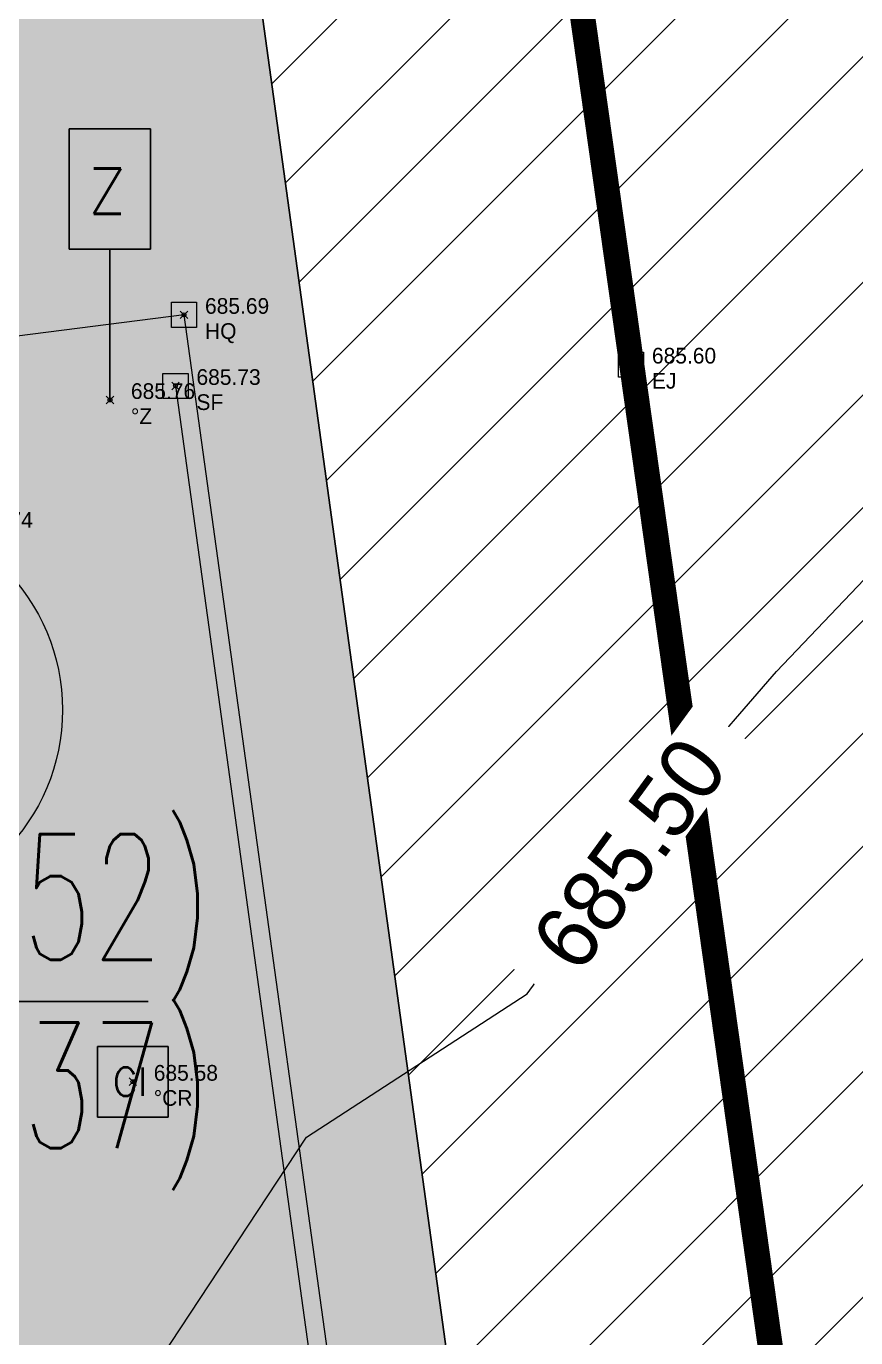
# Model space of a CAD drawing. Extents: x 350769 to 354978, y 6304672 to 6307963.
# Drawn here: x 352722.71 to 352729.31, y 6306035.92 to 6306046.36 of the extents above; entities that cross this region are included whole.
import ezdxf
from ezdxf import colors
from ezdxf.entities.mleader import LeaderData, LeaderLine
from ezdxf.math import Vec2, Vec3

# ---------------------------------------------------------------- set-up
doc = ezdxf.new("R2010")
doc.units = 0
doc.header["$PDMODE"] = 35
doc.header["$PDSIZE"] = 0.03
for name, pattern in [('3-5', [8, 3, -5]), ('CENTER', [50.800000000000004, 31.75, -6.35, 6.35, -6.35]), ('CONTINUOS', [0]), ('DASHED', [19.049999999999997, 12.7, -6.35]), ('HIDDEN', [9.524999999999999, 6.35, -3.175])]:
    doc.linetypes.add(name, pattern=pattern)
doc.layers.get('0').update_dxf_attribs({"linetype": 'CONTINUOUS'})
for name, color, linetype in [('00_Demarcacion Existente', 252, 'CONTINUOUS'), ('03_S3_Pav ext_Cota', 2, 'CONTINUOUS'), ('1-ARBOLES COPA', 3, 'CONTINUOUS'), ('1-PAVIMENTO', 161, 'CONTINUOUS'), ('1-SOLERA', 212, 'CONTINUOUS'), ('1-VEREDA', 251, 'CONTINUOUS'), ('2-ACHURADO PAVIMENTO HORMIGON 3', 8, 'CONTINUOUS'), ('3-PAVIMENTO EJE', 161, 'CENTER'), ('C-TINN', 5, 'CONTINUOUS'), ('C-TOPO-MINR', 8, 'CONTINUOUS'), ('LE_proyección abajo', 4, 'HIDDEN'), ('Lot_ET1_ 8-DEM EXT DEMARCACION CICLOVIA', 210, 'CONTINUOUS'), ('V-NODE-TEXT DIC 2012', 31, 'CONTINUOUS'), ('Z-CR', 253, 'CONTINUOUS'), ('Z-Z', 253, 'CONTINUOUS')]:
    doc.layers.add(name, color=color, linetype=linetype)
doc.layers.add('0_ASD_TOPOGRAFIA_ELEMENTOS', color=7, linetype='CONTINUOS', lineweight=5, true_color=0xbdbdbd)
doc.styles.add('ROMANS', font='romans.shx', dxfattribs={"width": 0.65})

# ---------------------------------------------------------------- blocks, each defined once
blk = doc.blocks.new('A$C66036E5C')
at = {"layer": 'LE_proyección abajo', "color": 210, "linetype": 'DASHED', "ltscale": 20}
blk.add_arc((482.7584485073039, 724.5894825345222), 31.90839099002005, 209.6640954582874, 163.5204834558228, dxfattribs=at)
blk = doc.blocks.new('_Dot')
at = {"color": 0, "linetype": 'ByBlock', "lineweight": -2}
blk.add_line((-0.5, 0), (-1, 0), dxfattribs=at)
at = {"color": 0, "linetype": 'ByBlock', "const_width": 0.5}
blk.add_lwpolyline([(-0.25, 0, 1), (0.25, 0, 1)], format="xyb", close=True, dxfattribs=at)
blk = doc.blocks.new('Z')
for p, q in [((0.8098501961303555, 5.399038457788265), (-0.8098501961303555, 5.399038457788265)), ((-0.8098501961303555, 5.399038457788265), (-0.8098501961303555, 3)), ((0.8098501961303555, 3), (0.8098501961303555, 5.399038457788265)), ((-0.8098501961303555, 3), (0.8098501961303555, 3)), ((0, 3), (0, 0))]:
    blk.add_line(p, q)
at = {"style": 'ROMANS'}
blk.add_text('Z', height=0.9, rotation=359.9999999999772, dxfattribs=at).set_placement((-0.4369630977835186, 3.705847114517383))
blk = doc.blocks.new('CR')
at = {"layer": 'Z-CR', "color": 9, "true_color": 0xbdbdbd}
for p, q in [((-1.125, 1.125), (-1.125, -1.125)), ((1.125, 1.125), (-1.125, 1.125)), ((1.125, -1.125), (1.125, 1.125)), ((-1.125, -1.125), (1.125, -1.125))]:
    blk.add_line(p, q, dxfattribs=at)
at = {"layer": 'Z-CR', "color": 9, "true_color": 0xbdbdbd, "style": 'ROMANS'}
blk.add_text('CI', height=0.9, dxfattribs=at).set_placement((-0.6514367137569934, -0.4521266222000122))
blk = doc.blocks.new('TOPOGRAFIA')
at = {"layer": '1-ARBOLES COPA', "lineweight": 0, "true_color": 0xbdbdbd}
h = blk.add_hatch(dxfattribs=at)
h.set_pattern_fill('CROSS', color=9, scale=0.1)
h.set_pattern_definition([(0, (38000, -3000), (0.635, 0.635), [0.3175, -0.9525000000000001]), (90, (38000.15875, -3000.15875000041), (-0.635, 0.635), [0.3175, -0.9525000000000001])])
h.paths.add_polyline_path([(390721.3929728587, 6302909.5425, 1), (390730.2450271414, 6302909.5425, 1)])
h.paths.add_polyline_path([(390719.8065474376, 6302924.839000001, 1), (390728.2544525624, 6302924.839000001, 1)])
h.paths.add_polyline_path([(390716.6546726013, 6302950.4935, 1), (390722.6973273987, 6302950.4935, 1)])
h.paths.add_polyline_path([(390722.909, 6302969.327000001, 0.1797529250706744), (390720.859888269, 6302970.933390396, 0.1734527711087346), (390718.169, 6302970.841, 0.1435213321402588), (390717.3459591799, 6302968.2895712, 0.1468339151420223), (390718.032, 6302965.757999999, 0.1006131826439401), (390719.5589227721, 6302964.141061626, 0.13501891205172), (390721.131, 6302963.576, 0.350251591893059), (390723.435531157, 6302965.143011602, 0.2157724232356786)])
h.paths.add_polyline_path([(390732.812, 6302977.342), (390728.681, 6302981.642000001), (390726.2670000001, 6302979.988), (390727.167, 6302972.964), (390728.289, 6302967.18), (390732.223, 6302966.675), (390735.036, 6302969.231000001)])
h.paths.add_polyline_path([(390714.121, 6302984.454, 0.2802056861807009), (390712.4771296634, 6302980.79773744, 0.3109765206131697), (390714.9179999999, 6302978.052999999, 0.122268020394726), (390716.5521470439, 6302978.056908159, 0.115193963657293), (390718.092, 6302978.848999999, 0.2412402166681966), (390719.4454306466, 6302982.114725308, 0.2666798917284382), (390717.613, 6302984.783, 0.1362663493688751), (390715.8817362477, 6302985.092542792, 0.1276706722625307)])
h.paths.add_polyline_path([(390724.758, 6302997.797999999), (390725.21, 6302995.026000001), (390726.815, 6302992.32), (390729.681, 6302990.411), (390731.796, 6302991.982999999), (390732.55, 6302995.387999999), (390731.333, 6302997.877), (390730.685, 6303009.451), (390726.74, 6303025.307), (390725.708, 6303033.102999999), (390722.968, 6303035.55), (390721.004, 6303033.573), (390716.389, 6303032.982000001), (390716.63, 6303028.281), (390719.325, 6303023.025), (390720.173, 6303015.55), (390720.277, 6303010.217999999), (390719.75, 6303000.993)])
h.paths.add_polyline_path([(390716.3970530002, 6303002.895, 1), (390713.5479469999, 6303002.895, 1)])
h.paths.add_polyline_path([(390712.1789537985, 6303012.9135, 1), (390715.4310462014, 6303012.9135, 1)])
h.paths.add_polyline_path([(390710.8164314865, 6303023.072000001, 1), (390713.4765685135, 6303023.072000001, 1)])
h.paths.add_polyline_path([(390711.7340962637, 6303032.4005, 1), (390709.3629037364, 6303032.4005, 1)])
h.paths.add_polyline_path([(390722.9960837906, 6303040.914154896, 1), (390719.8076819033, 6303040.914154896, 1)])
at = {"layer": '1-VEREDA', "lineweight": 0, "true_color": 0xbdbdbd}
h = blk.add_hatch(dxfattribs=at)
h.set_pattern_fill('ANSI31', color=9, scale=0.2)
h.set_pattern_definition([(45, (38000, -3000), (-0.4490128060534576, 0.4490128060534577), [])])
h.paths.add_polyline_path([(390728.452, 6303077.539), (390726.987, 6303077.427), (390728.851, 6303064.302999999), (390730.052, 6303054.738), (390731.784, 6303043.075), (390733.8983147128, 6303028.482141405), (390735.3363849297, 6303018.09663431), (390737.2793729175, 6303004.500718364), (390739.4474335907, 6302988.880281227), (390741.0235501609, 6302977.718455695), (390741.438, 6302974.666), (390743.031, 6302963.471), (390744.681, 6302952.338), (390745.745, 6302944.699), (390747.31, 6302933.699), (390748.628, 6302923.61, 0.2360898514692474), (390751.7640000104, 6302919.892999995, 0.1194673197951582), (390754.586, 6302919.413), (390757.259, 6302919.839), (390765.273, 6302921.009), (390776.365, 6302922.65), (390776.451, 6302923.521000001), (390765.234, 6302921.851), (390757.106, 6302920.665), (390754.601, 6302920.234, -0.05600200877107758), (390752.1680000001, 6302920.586, -0.3535801030551453), (390749.866, 6302923.707), (390750.121, 6302923.789), (390748.809, 6302933.591), (390747.211, 6302944.989), (390746.078, 6302952.563999999), (390744.531, 6302963.414), (390742.887, 6302975.238), (390742.500871931, 6302977.92304988), (390740.9244462517, 6302989.087064478), (390738.7562143724, 6303004.70873512), (390736.8132602803, 6303018.304413883), (390735.3749919269, 6303028.691351888), (390733.155, 6303043.996), (390731.529, 6303055.112000001), (390730.295, 6303064.537)])
at = {"layer": '1-ARBOLES COPA', "color": 9, "lineweight": 0, "true_color": 0xbdbdbd}
blk.add_circle((390721.401882847, 6303040.914154896), 1.59420094368139, dxfattribs=at)
at = {"layer": '1-PAVIMENTO', "color": 9, "lineweight": 0, "true_color": 0xbdbdbd, "flags": 128}
for points in [[(390723.964, 6303044.06), (390717.916, 6303043.287)], [(390725.6079999999, 6303032.187000001), (390723.964, 6303044.06)]]:
    blk.add_lwpolyline(points, dxfattribs=at)
at = {"layer": '1-SOLERA', "color": 9, "lineweight": 0, "true_color": 0xbdbdbd, "flags": 128}
blk.add_lwpolyline([(390723.896, 6303043.494), (390725.463, 6303032.157000001), (390727.123, 6303020.413), (390728.992, 6303007.214), (390730.756, 6302994.661), (390731.815, 6302986.02), (390732.908, 6302969.302999999, -0.169583777273185), (390732.339, 6302968.17, -0.1719499973910506), (390731.626, 6302967.844, -0.5092616105927614)], format="xyb", dxfattribs=at)
at = {"layer": '3-PAVIMENTO EJE', "color": 9, "true_color": 0xbdbdbd, "flags": 128}
blk.add_lwpolyline([(390722.792, 6303077.228999999), (390724.289, 6303066.731000001), (390725.815, 6303055.862000001), (390727.523, 6303043.664), (390728.71, 6303035.171), (390730.7720000001, 6303020.621), (390733.157, 6303003.833), (390734.851, 6302991.376), (390735.796, 6302982.102999999), (390736.537, 6302968.615), (390736.887, 6302962.745), (390737.455, 6302952.754), (390738.144, 6302941.588), (390738.5820000001, 6302936.984), (390739.544, 6302929.177), (390740.739, 6302920.558999999), (390741.944, 6302911.822000001), (390742.742, 6302905.996), (390744.495, 6302896.096), (390746.796, 6302885.698), (390749.027, 6302875.802), (390751.42, 6302865.047999999), (390753.615, 6302854.852000001), (390755.433, 6302844.35), (390756.929, 6302834.032000001), (390758.319, 6302823.649), (390760.085, 6302811.629), (390761.588, 6302800.602999999), (390763.2670000001, 6302788.632)], dxfattribs=at)
at = {"layer": 'C-TINN', "color": 9, "linetype": 'Continuous', "lineweight": 0, "true_color": 0xbdbdbd}
for points, elevation in [([(390723.864, 6303043.96), (390723.864, 6303044.159999999), (390724.064, 6303044.159999999), (390724.064, 6303043.96), (390723.864, 6303043.96)], 685.689), ([(390727.423, 6303043.564), (390727.423, 6303043.764), (390727.623, 6303043.764), (390727.623, 6303043.564), (390727.423, 6303043.564)], 685.602), ([(390723.796, 6303043.394), (390723.796, 6303043.594), (390723.996, 6303043.594), (390723.996, 6303043.394), (390723.796, 6303043.394)], 685.728)]:
    blk.add_lwpolyline(points, dxfattribs=dict(at, elevation=elevation))
for p in [(390723.964, 6303044.06, 685.689), (390727.523, 6303043.664, 685.602), (390723.896, 6303043.494, 685.728)]:
    blk.add_point(p, dxfattribs=at)
at = {"layer": 'C-TOPO-MINR', "color": 9, "linetype": 'Continuous', "lineweight": 0, "true_color": 0xbdbdbd, "elevation": 685.5}
blk.add_lwpolyline([(390721.9290967742, 6303033.111709678), (390722.9210769231, 6303032.992230769), (390723.0799701493, 6303034.126313433), (390723.4941564625, 6303034.834469387), (390723.3948341709, 6303035.168809045), (390724.9392727273, 6303037.51130303), (390726.6959795919, 6303038.653071429), (390727.9781654135, 6303040.407285715), (390728.6830963856, 6303041.219993976), (390730.2401320755, 6303042.854622642), (390730.4625714286, 6303043.613428571), (390730.8680566038, 6303045.006415094), (390731.2368392283, 6303043.159485531), (390731.2416625, 6303043.1346075), (390731.2448708861, 6303043.135792405), (390731.2909767442, 6303043.048953488), (390732.0672432432, 6303041.091756757), (390732.7079722222, 6303041.5735), (390733.7022841329, 6303042.968177122), (390736.3485930521, 6303041.467071961)], dxfattribs=at)
at = {"layer": 'V-NODE-TEXT DIC 2012', "color": 9, "lineweight": 0, "true_color": 0xbdbdbd}
for p in [(390723.964, 6303044.06), (390727.523, 6303043.664), (390723.896, 6303043.494), (390723.374, 6303043.382), (390723.556, 6303037.954)]:
    blk.add_point(p, dxfattribs=at)
at = {"layer": 'Z-CR', "color": 9, "lineweight": 0, "true_color": 0xbdbdbd, "xscale": 0.25, "yscale": 0.25, "zscale": 0.25}
blk.add_blockref('CR', (390723.556, 6303037.954), dxfattribs=at)
at = {"layer": 'Z-Z', "color": 9, "lineweight": 0, "true_color": 0xbdbdbd, "xscale": 0.4, "yscale": 0.4, "zscale": 0.4}
blk.add_blockref('Z', (390723.374, 6303043.382), dxfattribs=at)
at = {"layer": 'V-NODE-TEXT DIC 2012', "color": 9, "lineweight": 0, "true_color": 0xbdbdbd}
for s, p in [('685.69', (390724.1307893218, 6303044.068210677)), ('HQ', (390724.1307893218, 6303043.868210678)), ('685.60', (390727.6897893219, 6303043.672210678)), ('685.73', (390724.0627893219, 6303043.502210678)), ('EJ', (390727.6897893219, 6303043.472210678)), ('685.76', (390723.5407893219, 6303043.390210678)), ('SF', (390724.0627893219, 6303043.302210678)), ('°Z', (390723.5407893219, 6303043.190210679)), ('685.74', (390722.2487893219, 6303042.364210677)), ('685.58', (390723.7227893219, 6303037.962210678)), ('°CR', (390723.7227893219, 6303037.762210678))]:
    blk.add_text(s, height=0.125, dxfattribs=at).set_placement(p)
at = {"layer": 'C-TOPO-MINR', "color": 9, "linetype": 'Continuous', "lineweight": 0, "true_color": 0xbdbdbd, "insert": (390727.5107661706, 6303039.767816447, 685.5), "char_height": 0.5, "width": 2.50095238095238, "attachment_point": 5, "rotation": 53.83627919540967, "bg_fill": 3, "box_fill_scale": 1.0635, "bg_fill_color": 256, "bg_fill_true_color": 13158600, "bg_fill_transparency": 0}
blk.add_mtext('685.50', dxfattribs=at)

msp = doc.modelspace()

# ---------------------------------------------------------------- hatches: boundary and pattern name
at = {"layer": '2-ACHURADO PAVIMENTO HORMIGON 3'}
h = msp.add_hatch(dxfattribs=at)
h.set_pattern_fill('ANSI31', color=256, scale=0.2)
h.set_pattern_definition([(45, (-167.0934497607523, -618.2674995297566), (-0.4490128060534577, 0.4490128060534577), [])])
h.paths.add_polyline_path([(352753.0355772424, 6305887.523315387), (352746.0538334295, 6305886.541050876), (352753.7538465508, 6305831.81086529), (352755.0748017174, 6305822.694426337), (352760.7748017173, 6305832.053426337)])
edge = h.paths.add_edge_path()
edge.add_arc((352725.8014872262, 6306039.460211792), 31.90839097469482, 275.7639908277268, 288.5069881376817)
edge.add_line((352735.9298588138, 6306009.201964923), (352735.6578017173, 6306011.120426338))
edge.add_line((352735.6578017173, 6306011.120426338), (352730.0818017173, 6306050.617426338))
edge.add_line((352730.0818017173, 6306050.617426338), (352722.8188017157, 6306051.890426338))
edge.add_line((352722.8188017157, 6306051.890426338), (352723.200304166, 6306049.026280492))
edge.add_line((352723.200304166, 6306049.026280492), (352724.2116557385, 6306049.170167238))
edge.add_line((352724.2116557385, 6306049.170167238), (352727.3486120978, 6306026.415956155))
edge.add_line((352727.3486120978, 6306026.415956155), (352726.3555432232, 6306026.279049024))
edge.add_line((352726.3555432232, 6306026.279049024), (352728.5988017173, 6306010.287426338))
edge.add_line((352728.5988017173, 6306010.287426338), (352728.6430277579, 6306010.293648512))
edge.add_line((352728.6430277579, 6306010.293648512), (352729.0060793511, 6306007.713148874))
at = {"layer": 'Lot_ET1_ 8-DEM EXT DEMARCACION CICLOVIA'}
h = msp.add_hatch(dxfattribs=at)
h.set_pattern_fill('SWAMP', color=210, scale=0.03, style=0)
h.set_pattern_definition([(0, (-200, 0), (0.3809999999999999, 0.6599113570859999), [0.09524999999999999, -0.6667500000000001]), (90, (-199.9523749999935, 0), (-0.3809999999999999, 0.6599113570859999), [0.04762499999999999, -1.272197714172]), (90, (-199.940468750021, 0), (-0.3809999999999999, 0.6599113570859999), [0.0381, -1.281722714172]), (90, (-199.9642812500242, 0), (-0.3809999999999999, 0.6599113570859999), [0.0381, -1.281722714172]), (59.99999999999999, (-199.9285624999902, 0), (-0.3809999994823399, 0.6599113573848712), [0.03048, -0.73152]), (120, (-199.9761874999967, 0), (-0.7619999994823399, 2.988713276863564e-10), [0.03047999999999998, -0.7315199999999993])])
edge = h.paths.add_edge_path()
edge.add_arc((352725.8014872356, 6306039.46021151), 31.90839069297927, 269.5640106927947, 275.7639908616658)
edge.add_line((352729.0060793511, 6306007.713148874), (352728.6430277579, 6306010.293648512))
edge.add_line((352728.6430277579, 6306010.293648512), (352728.5988017173, 6306010.287426338))
edge.add_line((352728.5988017173, 6306010.287426338), (352726.3555432232, 6306026.279049024))
edge.add_line((352726.3555432232, 6306026.279049024), (352727.3486120978, 6306026.415956155))
edge.add_line((352727.3486120978, 6306026.415956155), (352724.2116557385, 6306049.170167238))
edge.add_line((352724.2116557385, 6306049.170167238), (352723.200304166, 6306049.026280492))
edge.add_line((352723.200304166, 6306049.026280492), (352722.8188017157, 6306051.890426338))
edge.add_line((352722.8188017157, 6306051.890426338), (352720.1180440451, 6306070.858362854))
edge.add_arc((352725.8014871185, 6306039.460212306), 31.90839048002229, 100.2601292720875, 104.1373282701667)
edge.add_line((352718.0079638028, 6306070.402196363), (352717.9900181508, 6306068.941833168))
edge.add_line((352717.9900181508, 6306068.941833168), (352717.988363673, 6306066.921346528))
edge.add_line((352717.988363673, 6306066.921346528), (352718.0234373109, 6306064.906099683))
edge.add_line((352718.0234373109, 6306064.906099683), (352718.1039013574, 6306062.897328431))
edge.add_line((352718.1039013574, 6306062.897328431), (352718.2325277468, 6306060.895428231))
edge.add_line((352718.2325277468, 6306060.895428231), (352718.4082770012, 6306058.900250785))
edge.add_line((352718.4082770012, 6306058.900250785), (352718.6235263068, 6306056.910708589))
edge.add_line((352718.6235263068, 6306056.910708589), (352718.8720388124, 6306054.925911869))
edge.add_line((352718.8720388124, 6306054.925911869), (352719.1444592424, 6306052.944525957))
edge.add_line((352719.1444592424, 6306052.944525957), (352719.6857866637, 6306049.143346485))
edge.add_line((352719.6857866637, 6306049.143346485), (352719.8480076518, 6306047.994271455))
edge.add_arc((352719.3095770392, 6306047.918258362), 0.543769726013721, -175.17244161134477, 8.0356438676597, ccw=False)
edge.add_arc((352496.5588294664, 6306029.105455462), 223.0000002547266, 2.896598571046411, 4.8275585131498815, ccw=False)
edge.add_arc((352935.9966674794, 6306051.340261415), 216.9999998285537, 182.896598571415, 184.9119258026505)
edge.add_arc((352720.88214411, 6306032.853336519), 1.092555407207889, 8.035643868441525, 184.9119257359704, ccw=False)
edge.add_line((352721.9639720403, 6306033.00606388), (352725.260898095, 6306009.652640568))
edge.add_line((352725.260898095, 6306009.652640568), (352725.5586843099, 6306007.55274462))
h = msp.add_hatch(dxfattribs=at)
h.set_pattern_fill('SWAMP', color=210, scale=0.03, style=0)
h.set_pattern_definition([(0, (0, 0), (0.3809999999999999, 0.6599113570859999), [0.09524999999999999, -0.6667500000000001]), (90, (0.04762500000651926, 0), (-0.3809999999999999, 0.6599113570859999), [0.04762499999999999, -1.272197714172]), (90, (0.05953124997904524, 0), (-0.3809999999999999, 0.6599113570859999), [0.0381, -1.281722714172]), (90, (0.03571874997578561, 0), (-0.3809999999999999, 0.6599113570859999), [0.0381, -1.281722714172]), (59.99999999999999, (0.07143750000977889, 0), (-0.3809999994823399, 0.6599113573848712), [0.03048, -0.73152]), (120, (0.02381250000325963, 0), (-0.7619999994823399, 2.988713276863564e-10), [0.03047999999999998, -0.7315199999999994])])
edge = h.paths.add_edge_path()
edge.add_arc((352725.8014871066, 6306039.460212135), 31.90839064269531, 107.8421133090698, 112.8989571036893)
edge.add_line((352713.3857031197, 6306068.853981907), (352721.9779843242, 6306007.781729502))
edge.add_arc((352725.8014871494, 6306039.460211182), 31.9083903609411, 263.1178524531685, 264.96825871763)
edge.add_line((352723.0028784557, 6306007.674787403), (352721.1129291894, 6306021.108176731))
edge.add_arc((352935.9966677501, 6306051.340261434), 217.0000000998474, 182.8965985719763, 188.0084047607279, ccw=False)
edge.add_arc((352496.5588297481, 6306029.105455484), 222.9999999723079, 2.896598569926254, 8.008404804046092)
edge.add_line((352717.384054015, 6306060.173450513), (352716.0249140782, 6306069.833951009))

# ---------------------------------------------------------------- linework, layer by layer
at = {"layer": '00_Demarcacion Existente', "color": 210, "linetype": '3-5', "const_width": 0.2, "flags": 128}
msp.add_lwpolyline([(352723.6021130506, 6306071.292713575), (352726.6164633661, 6306050.126066387), (352732.1921671766, 6306010.631164415), (352732.5271882057, 6306008.268700752)], dxfattribs=at)
at = {"layer": 'Lot_ET1_ 8-DEM EXT DEMARCACION CICLOVIA'}
msp.add_lwpolyline([(352729.0060793511, 6306007.713148874), (352728.6430277579, 6306010.293648512), (352728.5988017173, 6306010.287426338), (352726.3555432232, 6306026.279049024), (352727.3486120978, 6306026.415956155), (352724.2116557385, 6306049.170167238), (352723.200304166, 6306049.026280492), (352722.8188017157, 6306051.890426338), (352720.118044045, 6306070.858362854)], dxfattribs=at)

# ---------------------------------------------------------------- block references
msp.add_blockref('A$C66036E5C', (352243.0430387156, 6305314.870729272))

# ---------------------------------------------------------------- leaders
at = {"layer": '03_S3_Pav ext_Cota'}
ml = msp.add_multileader_mtext('Standard', dxfattribs=at)
ml.set_content('{\\C256;(685.52)\\P(685.37)}', color=2, style='ROMANS')
ml.set_leader_properties(color=7)
ml.set_arrow_properties(name='DOT')
ml.build(insert=Vec2(0, 0))
ml.multileader.update_dxf_attribs({"text_left_attachment_type": 6, "text_right_attachment_type": 6, "dogleg_length": 0, "arrow_head_size": 0.5})
ctx = ml.context
ctx.base_point, ctx.char_height, ctx.arrow_head_size, ctx.landing_gap_size, ctx.plane_origin, ctx.plane_x_axis, ctx.plane_y_axis = Vec3(352720.2874989302, 6306038.591699408, 2.874632032419923e-07), 1, 0.5, 0.05000000250530529, Vec3(352764.7953480065, 6306081.431475652, 4.885258690250581e-07), Vec3(1, 0, 5.672434878555774e-09), Vec3(6.806587941347077e-18, 1, -1.199941134111365e-09)
ctx.left_attachment, ctx.right_attachment = 6, 6
notes = []
notes.append((ctx, [(0, (1, 1, 0), (352720.2874989302, 6306038.591699408, 2.874632032419923e-07), (1, 0, 5.672434878555774e-09), 0, [(0, [(352710.6924194908, 6306038.073899206, 2.336570538232112e-07)], 0, [])])]))
ctx.mtext.insert, ctx.mtext.text_direction, ctx.mtext.defined_height, ctx.mtext.line_spacing_factor, ctx.mtext.line_spacing_style, ctx.mtext.flow_direction, ctx.mtext.extrusion = Vec3(352720.3374989327, 6306039.925032741, 2.861469034879827e-07), Vec3(1, 0, 5.672434878555774e-09), 1.006279192244013, 0.8999999999999998, 2, 5, Vec3(-5.672434878555774e-09, 1.19994113411135e-09, 1)
for ctx, leaders in notes:
    for number, flags, end, landing, length, lines in leaders:
        leader = LeaderData()
        leader.index, (leader.has_last_leader_line, leader.has_dogleg_vector, leader.attachment_direction) = number, flags
        leader.last_leader_point, leader.dogleg_vector, leader.dogleg_length = Vec3(end), Vec3(landing), length
        for number, points, colour, breaks in lines:
            line = LeaderLine()
            line.index, line.vertices, line.color, line.breaks = number, Vec3.list(points), colors.encode_raw_color(colour), breaks
            leader.lines.append(line)
        ctx.leaders.append(leader)

# ---------------------------------------------------------------- next in the draw order: block references
at = {"layer": '0_ASD_TOPOGRAFIA_ELEMENTOS', "color": 30, "true_color": 0xf26507}
msp.add_blockref('TOPOGRAFIA', (-38000, 3000), dxfattribs=at)

doc.saveas('drawing.dxf')
